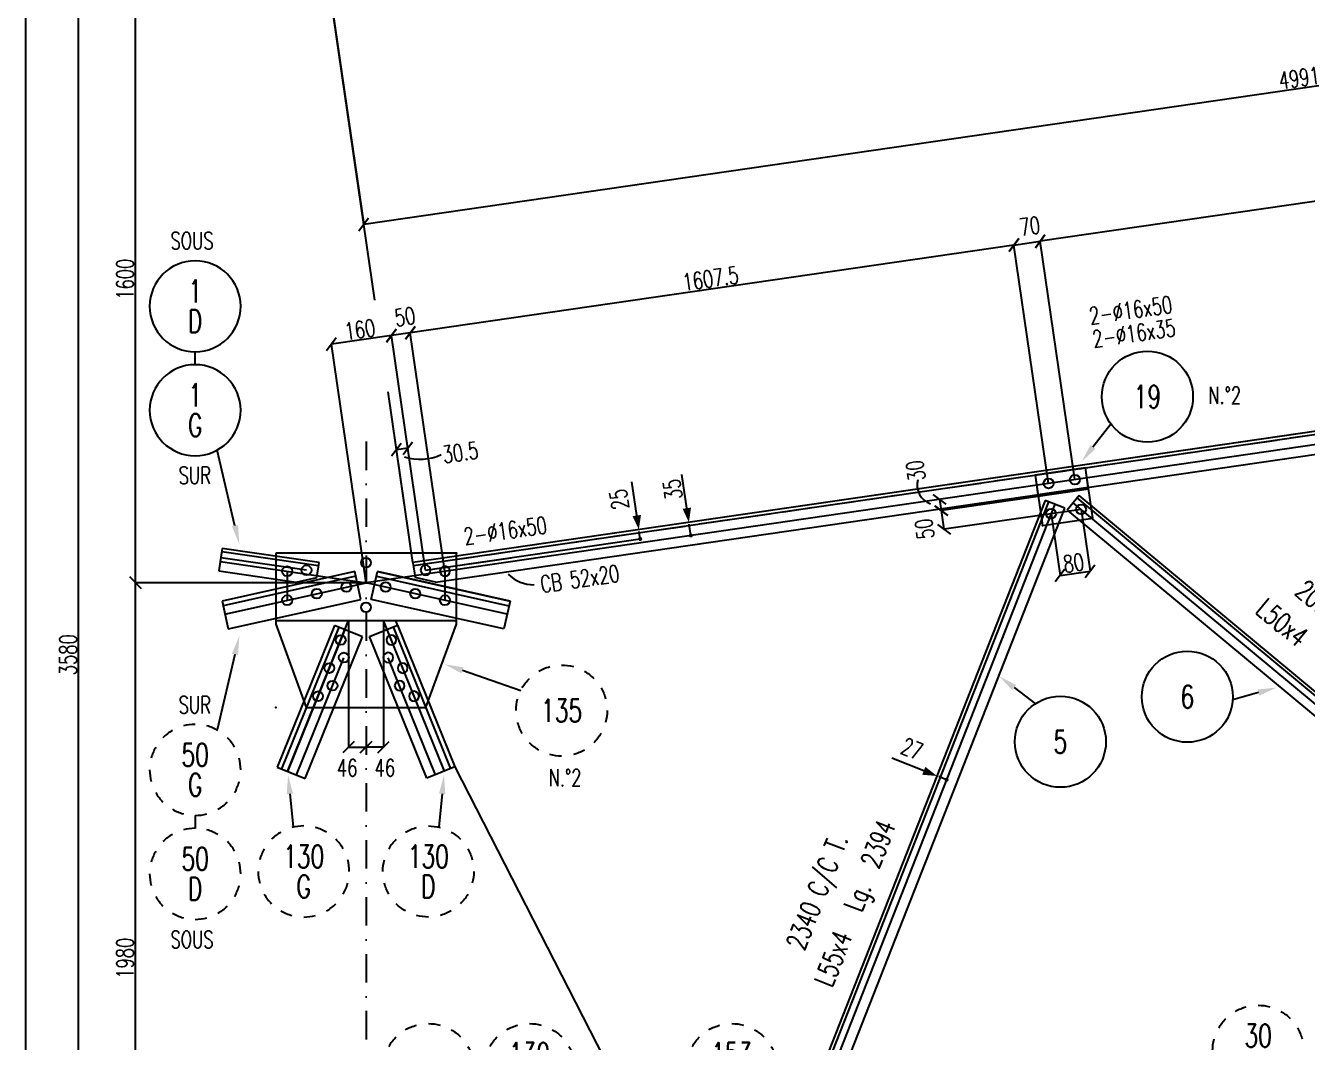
# Model space of a CAD drawing. Header units: feet. Extents: x 261 to 12426, y 75 to 8685.
# Drawn here: x 261 to 3639, y 3324 to 6005 of the extents above; entities that cross this region are included whole.
import ezdxf
from ezdxf.enums import TextEntityAlignment as Align

# ---------------------------------------------------------------- set-up
doc = ezdxf.new("R2010")
doc.units = ezdxf.units.FT
doc.header["$LTSCALE"] = 150
doc.header["$MEASUREMENT"] = 0
doc.linetypes.add('DASHDOT', pattern=[1, 0.5, -0.25, 0, -0.25])
doc.linetypes.add('DASHED', pattern=[0.75, 0.5, -0.25])
doc.layers.get('0').update_dxf_attribs({"linetype": 'CONTINUOUS'})
for name, color, linetype in [('ASSI', 6, 'CONTINUOUS'), ('BOLLINI_1', 7, 'CONTINUOUS'), ('BOLLINI_5', 7, 'CONTINUOUS'), ('FORI', 2, 'CONTINUOUS'), ('LINEA_ANG', 2, 'CONTINUOUS'), ('LINEE_PIASTRA', 2, 'CONTINUOUS'), ('LINEE_PIASTRE', 2, 'CONTINUOUS'), ('LS', 7, 'CONTINUOUS'), ('MZ', 6, 'DASHDOT'), ('PIASTRE', 5, 'CONTINUOUS'), ('QT_MAL', 7, 'CONTINUOUS'), ('QT_MPR', 7, 'CONTINUOUS'), ('TRAT-Y', 7, 'DASHED')]:
    doc.layers.add(name, color=color, linetype=linetype)
doc.styles.add('QUOTE', font='ROMANS8.SHX', dxfattribs={"width": 0.7})
doc.styles.add('RQL', font='ROMANS8.SHX', dxfattribs={"width": 0.7})
doc.styles.add('RS', font='ROMANS8.shx', dxfattribs={"width": 0.7})
doc.styles.get("Standard").update_dxf_attribs({"font": 'ROMANS8.SHX', "width": 0.7})
doc.dimstyles.new('FRECCE1', dxfattribs={"dimtxt": 45, "dimasz": 5, "dimexe": 0, "dimexo": 0, "dimgap": 1, "dimtad": 1, "dimzin": 0, "dimdsep": 46, "dimtxsty": 'RS', "dimblk1": 'QUOTP', "dimblk2": 'QUOTF', "dimsah": 1, "dimcen": 0, "dimclrd": 2, "dimclre": 2, "dimclrt": 7, "dimadec": 0, "dimazin": 0, "dimtfac": 1, "dimtix": 1, "dimtmove": 2, "dimatfit": 3, "dimldrblk": 'QUOTP', "dimfxl": 1, "dimtolj": 1, "dimtzin": 0, "dimarcsym": 0})
doc.dimstyles.new('TRATTO', dxfattribs={"dimscale": 0, "dimtxt": 45, "dimasz": 30, "dimexe": 0, "dimexo": 0.06, "dimgap": 5, "dimtad": 1, "dimzin": 0, "dimdsep": 46, "dimtxsty": 'RS', "dimblk1": 'OBLIQUE', "dimblk2": 'OBLIQUE', "dimsah": 1, "dimcen": 0.09, "dimclrd": 2, "dimclre": 2, "dimclrt": 7, "dimadec": 0, "dimazin": 0, "dimtfac": 1, "dimtix": 1, "dimtmove": 2, "dimatfit": 3, "dimfxl": 1, "dimtolj": 1, "dimtzin": 0, "dimarcsym": 0})

# ---------------------------------------------------------------- blocks, each defined once
blk = doc.blocks.new('MRKR_98')
blk.add_point((0, 0))
at = {"color": 7, "style": 'QUOTE', "width": 0.5, "flags": 1}
for tag, p in [('TI', (3.73, 6.83)), ('AUX2', (3.71, 4.93)), ('NFORI', (3.72, 5.3)), ('DI_S', (3.73, 6.42)), ('D_S', (3.73, 6.02)), ('E_S', (3.73, 5.68)), ('FAM', (3.73, 4.55)), ('AUX1', (3.73, 4.19)), ('COMMESSA', (3.73, 3.85)), ('MD', (3.73, 3.51)), ('MP', (3.73, 3.16)), ('LARGHEZZA', (3.73, 2.82)), ('SPESSORE', (3.73, 2.48)), ('NP', (3.73, 2.14)), ('SV', (3.73, 1.79)), ('PESO', (3.73, 1.45)), ('QUA', (3.73, 1.11)), ('LUN', (3.73, 0.76)), ('PROF', (3.73, 0.42)), ('POS', (3.73, 0.08))]:
    blk.add_attdef(tag, p, '', height=0.2, dxfattribs=at)
at = {"color": 7, "flags": 1}
for tag, p in [('LAV1', (5.26, 6.88)), ('LAV2', (5.26, 6.55)), ('LAV3', (5.26, 6.21)), ('LAV4', (5.26, 5.88)), ('LAV5', (5.26, 5.55)), ('LAV6', (5.26, 5.21)), ('LAV7', (5.26, 4.88)), ('LAV8', (5.26, 4.55)), ('LAV9', (5.26, 4.21)), ('LAV10', (5.26, 3.88))]:
    blk.add_attdef(tag, p, '', height=0.2, dxfattribs=at)
blk = doc.blocks.new('ASSE98')
blk.add_line((0, 0), (1, 0))
at = {"color": 7, "style": 'QUOTE', "width": 0.5, "flags": 1}
for tag, p in [('TI', (1.38308, 6.82731)), ('DI_S', (1.38308, 6.42178)), ('D_S', (1.38308, 6.02092)), ('E_S', (1.38308, 5.68065)), ('NFORI', (1.36454, 5.29792)), ('ALAR', (1.36349, 4.93246)), ('FAM', (1.3775, 4.54645)), ('ALA', (1.38308, 4.19257)), ('DISP2', (1.38308, 3.84971)), ('DISP1', (1.38308, 3.50686)), ('PINZAF', (1.38308, 3.164)), ('PINZAI', (1.38308, 2.82114)), ('TRP', (1.38308, 2.47829)), ('NP', (1.38308, 2.13543)), ('SV', (1.38308, 1.79257)), ('PESO', (1.38308, 1.44971)), ('QUA', (1.38308, 1.10686)), ('LUN', (1.38308, 0.764)), ('PROF', (1.38308, 0.42114)), ('POS', (1.38308, 0.07829))]:
    blk.add_attdef(tag, p, '', height=0.2, dxfattribs=at)
at = {"color": 7, "flags": 1}
for tag, p in [('LAV1', (3.07431, 6.82847)), ('LAV2', (3.07431, 6.49513)), ('LAV3', (3.07431, 6.1618)), ('LAV4', (3.07431, 5.82847)), ('LAV5', (3.07431, 5.49513)), ('LAV6', (3.07431, 5.1618)), ('LAV7', (3.07431, 4.82847)), ('LAV8', (3.07431, 4.49513)), ('LAV9', (3.07431, 4.1618)), ('LAV10', (3.07431, 3.82847))]:
    blk.add_attdef(tag, p, '', height=0.2, dxfattribs=at)
blk = doc.blocks.new('16')
blk.add_circle((0, 0), 1)
blk = doc.blocks.new('_OBLIQUE')
at = {"color": 0, "linetype": 'ByBlock'}
blk.add_line((-0.5, -0.5), (0.5, 0.5), dxfattribs=at)
blk = doc.blocks.new('*D20')
at = {"layer": 'LS', "color": 2, "lineweight": -2, "transparency": 16777216}
for p, q in [((882.8, 6136.1), (550.4, 6136.1)), ((550.4, 4536.1), (550.4, 6136.1)), ((1157.9, 4536.1), (550.4, 4536.1))]:
    blk.add_line(p, q, dxfattribs=at)
at = {"layer": 'LS', "color": 2, "lineweight": -2, "transparency": 16777216, "xscale": 30, "yscale": 30, "zscale": 30}
for p, rotation in [((550.4, 6136.1), 90), ((550.4, 4536.1), 270)]:
    blk.add_blockref('_OBLIQUE', p, dxfattribs=dict(at, rotation=rotation))
at = {"layer": 'LS', "color": 7, "transparency": 16777216, "insert": (522.9, 5336.1), "char_height": 45, "attachment_point": 5, "rotation": 90, "style": 'RS'}
blk.add_mtext('\\A1;1600', dxfattribs=at)
blk = doc.blocks.new('*D21')
at = {"layer": 'LS', "color": 2, "lineweight": -2, "transparency": 16777216}
for p, q in [((1157.9, 4536.1), (550.4, 4536.1)), ((550.4, 2556.1), (550.4, 4536.1)), ((2067.9, 2556.1), (550.4, 2556.1))]:
    blk.add_line(p, q, dxfattribs=at)
at = {"layer": 'LS', "color": 2, "lineweight": -2, "transparency": 16777216, "xscale": 30, "yscale": 30, "zscale": 30}
for p, rotation in [((550.4, 4536.1), 90), ((550.4, 2556.1), 270)]:
    blk.add_blockref('_OBLIQUE', p, dxfattribs=dict(at, rotation=rotation))
at = {"layer": 'LS', "color": 7, "transparency": 16777216, "insert": (522.9, 3546.1), "char_height": 45, "attachment_point": 5, "rotation": 90, "style": 'RS'}
blk.add_mtext('\\A1;1980', dxfattribs=at)
blk = doc.blocks.new('*D23')
at = {"layer": 'LS', "color": 2, "lineweight": -2, "transparency": 16777216}
for p, q in [((550.4, 6136.1), (400.4, 6136.1)), ((400.4, 2556.1), (400.4, 6136.1)), ((2067.9, 2556.1), (400.4, 2556.1))]:
    blk.add_line(p, q, dxfattribs=at)
at = {"layer": 'LS', "color": 2, "lineweight": -2, "transparency": 16777216, "xscale": 30, "yscale": 30, "zscale": 30}
for p, rotation in [((400.4, 6136.1), 90), ((400.4, 2556.1), 270)]:
    blk.add_blockref('_OBLIQUE', p, dxfattribs=dict(at, rotation=rotation))
at = {"layer": 'LS', "color": 7, "transparency": 16777216, "insert": (372.9, 4346.1), "char_height": 45, "attachment_point": 5, "rotation": 90, "style": 'RS'}
blk.add_mtext('\\A1;3580', dxfattribs=at)
blk = doc.blocks.new('QUOTP')
at = {"layer": 'ASSI', "color": 2, "const_width": 1.07}
blk.add_lwpolyline([(-0.53, 0, 1), (0.53, 0, 1)], format="xyb", close=True, dxfattribs=at)
blk = doc.blocks.new('QUOTF')
at = {"layer": 'LS', "color": 2}
blk.add_line((7.5, 0), (25.5, 0), dxfattribs=at)
blk.add_solid([(7.5, 2.25), (0, 0), (7.5, -2.25)], dxfattribs=at)
blk = doc.blocks.new('*D27')
at = {"layer": 'QT_MAL', "color": 2, "lineweight": -2, "transparency": 16777216}
for p, q in [((1876.8, 4676), (1876.8, 4676)), ((1879.7, 4656.2), (1877.5, 4671.1)), ((1880.4, 4651.3), (1880.4, 4651.3))]:
    blk.add_line(p, q, dxfattribs=at)
at = {"layer": 'QT_MAL', "color": 2, "lineweight": -2, "transparency": 16777216, "xscale": 5, "yscale": 5, "zscale": 5}
for name, p, rotation in [('QUOTF', (1876.8, 4676), 98.27589282707515), ('QUOTP', (1880.4, 4651.3), 278.2758928270751)]:
    blk.add_blockref(name, p, dxfattribs=dict(at, rotation=rotation))
at = {"layer": 'QT_MAL', "color": 7, "transparency": 16777216, "insert": (1825.1, 4755.5), "char_height": 45, "attachment_point": 5, "rotation": 98.2759, "style": 'RS'}
blk.add_mtext('\\A1;25', dxfattribs=at)
blk = doc.blocks.new('*D28')
at = {"layer": 'QT_MAL', "color": 2, "lineweight": -2, "transparency": 16777216}
blk.add_line((2013.1, 4665.5), (2009.5, 4690.3), dxfattribs=at)
at = {"layer": 'QT_MAL', "color": 2, "lineweight": -2, "transparency": 16777216, "xscale": 5, "yscale": 5, "zscale": 5}
for name, p, rotation in [('QUOTF', (2008.7, 4695.2), 98.27589282707515), ('QUOTP', (2013.8, 4660.6), 278.2758928270751)]:
    blk.add_blockref(name, p, dxfattribs=dict(at, rotation=rotation))
at = {"layer": 'QT_MAL', "color": 7, "transparency": 16777216, "insert": (1966, 4782), "char_height": 45, "attachment_point": 5, "rotation": 98.2759, "style": 'RS'}
blk.add_mtext('\\A1;35', dxfattribs=at)
blk = doc.blocks.new('www')
at = {"linetype": 'Continuous'}
for start, end in [(120, 135), (90, 105), (60, 75), (30, 45), (150, 165), (180, 195), (0, 15), (330, 345), (210, 225), (300, 315), (240, 255), (270, 285)]:
    blk.add_arc((0, 0), 8, start, end, dxfattribs=at)
at = {"color": 3, "style": 'RQL', "width": 0.7}
for tag, p in [('POS3', (0, 0.65)), ('POS2', (0, -4.63))]:
    blk.add_attdef(tag, text='', height=4, dxfattribs=at).set_placement(p, align=Align.CENTER)
at = {"style": 'RQL', "width": 0.7, "flags": 1}
blk.add_attdef('TIPO', text='', height=3, dxfattribs=at).set_placement((0, 0), align=Align.MIDDLE_CENTER)
blk = doc.blocks.new('zzz')
at = {"linetype": 'Continuous'}
for start, end in [(120, 135), (90, 105), (60, 75), (30, 45), (150, 165), (180, 195), (0, 15), (330, 345), (210, 225), (300, 315), (240, 255), (270, 285)]:
    blk.add_arc((0, 0), 8, start, end, dxfattribs=at)
at = {"color": 3, "style": 'RQL', "width": 0.7}
blk.add_attdef('POS1', text='', height=4, dxfattribs=at).set_placement((0, 0), align=Align.MIDDLE)
at = {"style": 'RQL', "width": 0.7, "flags": 1}
blk.add_attdef('TIPO', (0, -8), '', height=3, dxfattribs=at)
blk = doc.blocks.new('*D40')
at = {"layer": 'LS', "color": 2, "lineweight": -2, "transparency": 16777216}
for p, q in [((1111.9, 4436), (1111.9, 4102.4)), ((1111.9, 4102.4), (1157.9, 4102.4)), ((1157.9, 4102.4), (1157.9, 4102.4))]:
    blk.add_line(p, q, dxfattribs=at)
at = {"layer": 'LS', "color": 2, "lineweight": -2, "transparency": 16777216, "xscale": 30, "yscale": 30, "zscale": 30, "rotation": 180}
blk.add_blockref('_OBLIQUE', (1111.9, 4102.4), dxfattribs=at)
at = {"layer": 'LS', "color": 2, "lineweight": -2, "transparency": 16777216, "xscale": 30, "yscale": 30, "zscale": 30}
blk.add_blockref('_OBLIQUE', (1157.9, 4102.4), dxfattribs=at)
at = {"layer": 'LS', "color": 7, "transparency": 16777216, "insert": (1108.3, 4047.9), "char_height": 45, "attachment_point": 5, "style": 'RS'}
blk.add_mtext('\\A1;46', dxfattribs=at)
blk = doc.blocks.new('*D41')
at = {"layer": 'LS', "color": 2, "lineweight": -2, "transparency": 16777216}
for p, q in [((1203.9, 4436), (1203.9, 4102.4)), ((1157.9, 4102.4), (1157.9, 4102.4)), ((1203.9, 4102.4), (1157.9, 4102.4))]:
    blk.add_line(p, q, dxfattribs=at)
at = {"layer": 'LS', "color": 2, "lineweight": -2, "transparency": 16777216, "xscale": 30, "yscale": 30, "zscale": 30, "rotation": 180}
blk.add_blockref('_OBLIQUE', (1157.9, 4102.4), dxfattribs=at)
at = {"layer": 'LS', "color": 2, "lineweight": -2, "transparency": 16777216, "xscale": 30, "yscale": 30, "zscale": 30}
blk.add_blockref('_OBLIQUE', (1203.9, 4102.4), dxfattribs=at)
at = {"layer": 'LS', "color": 7, "transparency": 16777216, "insert": (1207.6, 4047.9), "char_height": 45, "attachment_point": 5, "style": 'RS'}
blk.add_mtext('\\A1;46', dxfattribs=at)
blk = doc.blocks.new('YYY')
blk.add_circle((0, 0), 8)
at = {"color": 3, "style": 'RQL', "width": 0.7}
for tag, p in [('POS3', (0, 0.65)), ('POS2', (0, -4.63))]:
    blk.add_attdef(tag, text='', height=4, dxfattribs=at).set_placement(p, align=Align.CENTER)
at = {"style": 'RQL', "width": 0.7, "flags": 1}
blk.add_attdef('TIPO', text='', height=3, dxfattribs=at).set_placement((0, 0), align=Align.MIDDLE_CENTER)
blk = doc.blocks.new('*D58')
at = {"layer": 'QT_MPR', "color": 2, "lineweight": -2, "transparency": 16777216}
for p, q in [((4698.6, 5692.8), (2934.5, 5436.2)), ((4790, 5064.4), (4698.6, 5692.8)), ((3025.9, 4807.8), (2934.5, 5436.2))]:
    blk.add_line(p, q, dxfattribs=at)
at = {"layer": 'QT_MPR', "color": 2, "lineweight": -2, "transparency": 16777216, "xscale": 30, "yscale": 30, "zscale": 30}
for p, rotation in [((4698.6, 5692.8), 8.275892827074935), ((2934.5, 5436.2), 188.2758928270749)]:
    blk.add_blockref('_OBLIQUE', p, dxfattribs=dict(at, rotation=rotation))
at = {"layer": 'QT_MPR', "color": 7, "transparency": 16777216, "insert": (3812.6, 5591.7), "char_height": 45, "attachment_point": 5, "rotation": 8.2759, "style": 'RS'}
blk.add_mtext('\\A1;1782.5', dxfattribs=at)
blk = doc.blocks.new('*D59')
at = {"layer": 'QT_MPR', "color": 2, "lineweight": -2, "transparency": 16777216}
for p, q in [((2865.2, 5426.1), (1274.3, 5194.7)), ((2956.6, 4797.8), (2865.2, 5426.1)), ((1365.7, 4566.4), (1274.3, 5194.7))]:
    blk.add_line(p, q, dxfattribs=at)
at = {"layer": 'QT_MPR', "color": 2, "lineweight": -2, "transparency": 16777216, "xscale": 30, "yscale": 30, "zscale": 30}
for p, rotation in [((2865.2, 5426.1), 8.275892827074935), ((1274.3, 5194.7), 188.2758928270749)]:
    blk.add_blockref('_OBLIQUE', p, dxfattribs=dict(at, rotation=rotation))
at = {"layer": 'QT_MPR', "color": 7, "transparency": 16777216, "insert": (2065.8, 5337.6), "char_height": 45, "attachment_point": 5, "rotation": 8.2759, "style": 'RS'}
blk.add_mtext('\\A1;1607.5', dxfattribs=at)
blk = doc.blocks.new('*D60')
at = {"layer": 'QT_MPR', "color": 2, "lineweight": -2, "transparency": 16777216}
for p, q in [((1274.3, 5194.7), (1224.9, 5187.5)), ((1314.8, 4569.1), (1224.9, 5187.5)), ((1365.7, 4566.4), (1274.3, 5194.7))]:
    blk.add_line(p, q, dxfattribs=at)
at = {"layer": 'QT_MPR', "color": 2, "lineweight": -2, "transparency": 16777216, "xscale": 30, "yscale": 30, "zscale": 30}
for p, rotation in [((1224.9, 5187.5), 188.2758928270749), ((1274.3, 5194.7), 8.275892827074935)]:
    blk.add_blockref('_OBLIQUE', p, dxfattribs=dict(at, rotation=rotation))
at = {"layer": 'QT_MPR', "color": 7, "transparency": 16777216, "insert": (1260.4, 5237.3), "char_height": 45, "attachment_point": 5, "rotation": 8.2759, "style": 'RS'}
blk.add_mtext('\\A1;50', dxfattribs=at)
blk = doc.blocks.new('*D61')
at = {"layer": 'QT_MPR', "color": 2, "lineweight": -2, "transparency": 16777216}
for p, q in [((1224.9, 5187.5), (1066.5, 5164.5)), ((1314.8, 4569.1), (1224.9, 5187.5)), ((1157.9, 4536.1), (1066.5, 5164.5))]:
    blk.add_line(p, q, dxfattribs=at)
at = {"layer": 'QT_MPR', "color": 2, "lineweight": -2, "transparency": 16777216, "xscale": 30, "yscale": 30, "zscale": 30}
for p, rotation in [((1224.9, 5187.5), 8.275892827074935), ((1066.5, 5164.5), 188.2758928270749)]:
    blk.add_blockref('_OBLIQUE', p, dxfattribs=dict(at, rotation=rotation))
at = {"layer": 'QT_MPR', "color": 7, "transparency": 16777216, "insert": (1141.7, 5203.2), "char_height": 45, "attachment_point": 5, "rotation": 8.2759, "style": 'RS'}
blk.add_mtext('\\A1;160', dxfattribs=at)
blk = doc.blocks.new('*D63')
at = {"layer": 'QT_MPR', "color": 2, "lineweight": -2, "transparency": 16777216}
for p, q in [((1268.1, 4890.6), (1238.1, 4886.3)), ((1281.3, 4589.5), (1238.1, 4886.3)), ((1314.8, 4569.1), (1268.1, 4890.6))]:
    blk.add_line(p, q, dxfattribs=at)
at = {"layer": 'QT_MPR', "color": 2, "lineweight": -2, "transparency": 16777216, "xscale": 30, "yscale": 30, "zscale": 30}
for p, rotation in [((1238.1, 4886.3), 188.2758928270749), ((1268.1, 4890.6), 8.275892827074935)]:
    blk.add_blockref('_OBLIQUE', p, dxfattribs=dict(at, rotation=rotation))
at = {"layer": 'QT_MPR', "color": 7, "transparency": 16777216, "insert": (1406.7, 4879.6), "char_height": 45, "attachment_point": 5, "rotation": 8.2759, "style": 'RS'}
blk.add_mtext('\\A1;30.5', dxfattribs=at)
blk = doc.blocks.new('*D78')
at = {"layer": 'QT_MPR', "color": 2, "lineweight": -2, "transparency": 16777216}
for p, q in [((5988.9, 6899), (6090.8, 6198.4)), ((6090.8, 6198.4), (1151.8, 5480)), ((1054.2, 6150.9), (1151.8, 5480))]:
    blk.add_line(p, q, dxfattribs=at)
at = {"layer": 'QT_MPR', "color": 2, "lineweight": -2, "transparency": 16777216, "xscale": 30, "yscale": 30, "zscale": 30}
for p, rotation in [((6090.8, 6198.4), 8.275892827075037), ((1151.8, 5480), 188.275892827075)]:
    blk.add_blockref('_OBLIQUE', p, dxfattribs=dict(at, rotation=rotation))
at = {"layer": 'QT_MPR', "color": 7, "transparency": 16777216, "insert": (3617.3, 5866.4), "char_height": 45, "attachment_point": 5, "rotation": 8.2759, "style": 'RS'}
blk.add_mtext('\\A1;4991', dxfattribs=at)
blk = doc.blocks.new('*D79')
at = {"layer": 'LS', "color": 2, "lineweight": -2, "transparency": 16777216}
for p, q in [((2865.2, 5426.1), (2934.5, 5436.2)), ((2865.2, 5426.2), (2865.2, 5426.1)), ((2934.5, 5436.2), (2934.5, 5436.2))]:
    blk.add_line(p, q, dxfattribs=at)
at = {"layer": 'LS', "color": 2, "lineweight": -2, "transparency": 16777216, "xscale": 30, "yscale": 30, "zscale": 30}
for p, rotation in [((2865.2, 5426.1), 188.2758928270752), ((2934.5, 5436.2), 8.27589282707519)]:
    blk.add_blockref('_OBLIQUE', p, dxfattribs=dict(at, rotation=rotation))
at = {"layer": 'LS', "color": 7, "transparency": 16777216, "insert": (2907.1, 5476.1), "char_height": 45, "attachment_point": 5, "rotation": 8.2759, "style": 'RS'}
blk.add_mtext('\\A1;70', dxfattribs=at)
blk = doc.blocks.new('xxx')
blk.add_circle((0, 0), 8)
at = {"color": 3, "style": 'RQL', "width": 0.7}
blk.add_attdef('POS', text='', height=4, dxfattribs=at).set_placement((0, 0), align=Align.MIDDLE)
at = {"style": 'RQL', "width": 0.7, "flags": 1}
for tag, p in [('POS1', (-0.39, -5.42)), ('TIPO', (-0.39, -8.66))]:
    blk.add_attdef(tag, p, '', height=2, dxfattribs=at)
blk = doc.blocks.new('*D100')
at = {"layer": 'QT_MPR', "color": 2, "lineweight": -2, "transparency": 16777216}
for p, q in [((4513.6, 3452.4), (4734.3, 2830.5)), ((2547.9, 2054.7), (4734.3, 2830.5)), ((2336.2, 2651.2), (2547.9, 2054.7))]:
    blk.add_line(p, q, dxfattribs=at)
at = {"layer": 'QT_MPR', "color": 2, "lineweight": -2, "transparency": 16777216, "xscale": 30, "yscale": 30, "zscale": 30}
for p, rotation in [((4734.3, 2830.5), 19.53510087923261), ((2547.9, 2054.7), 199.5351008792326)]:
    blk.add_blockref('_OBLIQUE', p, dxfattribs=dict(at, rotation=rotation))
at = {"layer": 'QT_MPR', "color": 7, "transparency": 16777216, "insert": (3631.9, 2468.5), "char_height": 45, "attachment_point": 5, "rotation": 19.5351, "style": 'RS'}
blk.add_mtext('\\A1;2332.5', dxfattribs=at)
blk = doc.blocks.new('*D201')
at = {"layer": 'QT_MAL', "color": 2, "lineweight": -2, "transparency": 16777216}
blk.add_line((2683, 4018.5), (2667.2, 4024.7), dxfattribs=at)
at = {"layer": 'QT_MAL', "color": 2, "lineweight": -2, "transparency": 16777216, "xscale": 5, "yscale": 5, "zscale": 5}
for name, p, rotation in [('QUOTF', (2662.6, 4026.5), 158.5485314280787), ('QUOTP', (2687.7, 4016.6), 338.5485314280787)]:
    blk.add_blockref(name, p, dxfattribs=dict(at, rotation=rotation))
at = {"layer": 'QT_MAL', "color": 7, "transparency": 16777216, "insert": (2596.8, 4098.1), "char_height": 45, "attachment_point": 5, "rotation": 338.5485, "style": 'RS'}
blk.add_mtext('\\A1;27', dxfattribs=at)
blk = doc.blocks.new('*D202')
at = {"layer": 'QT_MPR', "color": 2, "lineweight": -2, "transparency": 16777216}
for p, q in [((2929.2, 4763.4), (2674.1, 4726.3)), ((2681.3, 4676.8), (2674.1, 4726.3)), ((2963.1, 4717.8), (2681.3, 4676.8))]:
    blk.add_line(p, q, dxfattribs=at)
at = {"layer": 'QT_MPR', "color": 2, "lineweight": -2, "transparency": 16777216, "xscale": 30, "yscale": 30, "zscale": 30}
for p, rotation in [((2674.1, 4726.3), 98.27589282708031), ((2681.3, 4676.8), 278.2758928270803)]:
    blk.add_blockref('_OBLIQUE', p, dxfattribs=dict(at, rotation=rotation))
at = {"layer": 'QT_MPR', "color": 7, "transparency": 16777216, "insert": (2630, 4677.9), "char_height": 45, "attachment_point": 5, "rotation": 98.2759, "style": 'RS'}
blk.add_mtext('\\A1;50', dxfattribs=at)
blk = doc.blocks.new('*D203')
at = {"layer": 'QT_MPR', "color": 2, "lineweight": -2, "transparency": 16777216}
for p, q in [((2929.2, 4763.4), (2674.1, 4726.3)), ((2669.8, 4756), (2669.8, 4756)), ((2674.1, 4726.3), (2669.8, 4756))]:
    blk.add_line(p, q, dxfattribs=at)
at = {"layer": 'QT_MPR', "color": 2, "lineweight": -2, "transparency": 16777216, "xscale": 30, "yscale": 30, "zscale": 30}
for p, rotation in [((2669.8, 4756), 98.27589282708031), ((2674.1, 4726.3), 278.2758928270803)]:
    blk.add_blockref('_OBLIQUE', p, dxfattribs=dict(at, rotation=rotation))
at = {"layer": 'QT_MPR', "color": 7, "transparency": 16777216, "insert": (2606.5, 4831.6), "char_height": 45, "attachment_point": 5, "rotation": 98.2759, "style": 'RS'}
blk.add_mtext('\\A1;30', dxfattribs=at)
blk = doc.blocks.new('*D206')
at = {"layer": 'QT_MPR', "color": 2, "lineweight": -2, "transparency": 16777216}
for p, q in [((3042.4, 4729.3), (3066.1, 4566.5)), ((2963.2, 4717.8), (2986.9, 4555)), ((2986.9, 4555), (3066.1, 4566.5))]:
    blk.add_line(p, q, dxfattribs=at)
at = {"layer": 'QT_MPR', "color": 2, "lineweight": -2, "transparency": 16777216, "xscale": 30, "yscale": 30, "zscale": 30}
for p, rotation in [((2986.9, 4555), 188.2758928270673), ((3066.1, 4566.5), 8.275892827067327)]:
    blk.add_blockref('_OBLIQUE', p, dxfattribs=dict(at, rotation=rotation))
at = {"layer": 'QT_MPR', "color": 7, "transparency": 16777216, "insert": (3022.5, 4588), "char_height": 45, "attachment_point": 5, "rotation": 8.2759, "style": 'RS'}
blk.add_mtext('\\A1;80', dxfattribs=at)
blk = doc.blocks.new('bull')
at = {"style": 'RS', "width": 0.7, "flags": 1}
for tag, p in [('NN', (-12.25, 0)), ('DIAMETRO', (0, -4.86)), ('SERRAGGIO', (0, -9.71)), ('LUNGHEZZA', (0, -14.57)), ('NB', (0, -19.43)), ('TIPO', (0, -24.12)), ('EL', (-0.14, -29))]:
    blk.add_attdef(tag, p, '', height=3, dxfattribs=at)
at = {"style": 'RS', "width": 0.7}
blk.add_attdef('BULLONE', (0, 0), '', height=3, dxfattribs=at)

msp = doc.modelspace()

# ---------------------------------------------------------------- linework, layer by layer
at = {"layer": 'LINEA_ANG'}
for p, q in [((6339.079, 5325.069), (1281.303, 4589.393)), ((6339.079, 5325.069), (1281.303, 4589.393)), ((6340.375, 5316.163), (1282.598, 4580.486)), ((1341.398, 4537.502), (6347.715, 5265.694)), ((1341.398, 4537.502), (6347.715, 5265.694)), ((3037.493, 4765.911), (3005.519, 4727.47)), ((4523.611, 3529.812), (3037.493, 4765.911)), ((2947.947, 4752.826), (2142.281, 2702.433)), ((2956.324, 4749.535), (2150.658, 2699.142)), ((2193.471, 2682.319), (2999.137, 4732.712)), ((2999.137, 4732.712), (2947.947, 4752.826)), ((4518.176, 3523.277), (3032.057, 4759.376)), ((3005.519, 4727.47), (4491.637, 3491.371)), ((779.016, 4626.564), (770.379, 4567.189)), ((1033.034, 4580.522), (777.72, 4617.658)), ((1034.329, 4589.428), (779.016, 4626.564)), ((770.379, 4567.189), (974.234, 4537.538)), ((1128.012, 4565.285), (778.532, 4487.645)), ((1028.571, 4549.845), (1034.329, 4589.428)), ((1144.277, 4492.07), (1128.012, 4565.285)), ((1171.598, 4492.07), (1187.863, 4565.285)), ((1187.863, 4565.285), (1537.343, 4487.645)), ((1281.303, 4589.393), (1287.06, 4549.809)), ((1281.303, 4589.393), (1287.06, 4549.809)), ((1130.723, 4553.083), (781.243, 4475.442)), ((974.234, 4537.538), (1028.571, 4549.845)), ((1185.152, 4553.083), (1534.632, 4475.442)), ((1341.398, 4537.502), (1287.06, 4549.809)), ((1341.398, 4537.502), (1287.06, 4549.809)), ((778.532, 4487.645), (794.797, 4414.43)), ((794.797, 4414.43), (1144.277, 4492.07)), ((1521.077, 4414.43), (1171.598, 4492.07)), ((1537.343, 4487.645), (1521.077, 4414.43)), ((1074.529, 4423.59), (923.478, 4049.97)), ((1086.118, 4418.905), (935.066, 4045.284)), ((997.646, 4019.984), (1148.697, 4393.605)), ((1148.697, 4393.605), (1074.529, 4423.59)), ((1166.982, 4394.089), (1241.15, 4424.074)), ((1318.034, 4020.468), (1166.982, 4394.089)), ((1229.562, 4419.389), (1380.613, 4045.768)), ((1241.15, 4424.074), (1392.201, 4050.453)), ((923.478, 4049.97), (997.646, 4019.984)), ((1392.201, 4050.453), (1318.034, 4020.468))]:
    msp.add_line(p, q, dxfattribs=at)
at = {"layer": 'LINEE_PIASTRA'}
for p, q in [((919.937, 4426.88), (999.937, 4206.88)), ((919.937, 4426.88), (999.937, 4206.88)), ((1315.937, 4206.88), (1395.937, 4426.88)), ((1315.937, 4206.88), (1395.937, 4426.88))]:
    msp.add_line(p, q, dxfattribs=at)
at = {"layer": 'LINEE_PIASTRE'}
for p, q in [((3053.687, 4839.11), (2921.082, 4819.822)), ((3053.687, 4839.11), (2921.082, 4819.822)), ((3061.171, 4787.651), (3053.687, 4839.11)), ((3072.975, 4706.505), (3053.687, 4839.11)), ((2921.082, 4819.822), (2928.567, 4768.363)), ((2921.082, 4819.822), (2940.37, 4687.217)), ((2928.567, 4768.363), (3061.171, 4787.651)), ((2940.37, 4687.217), (3072.975, 4706.505)), ((1395.937, 4613.88), (919.937, 4613.88)), ((919.937, 4613.88), (919.937, 4426.88)), ((1395.937, 4613.88), (919.937, 4613.88)), ((919.937, 4613.88), (919.937, 4426.88)), ((1395.937, 4426.88), (1395.937, 4613.88)), ((1395.937, 4426.88), (1395.937, 4613.88)), ((999.937, 4206.88), (1315.937, 4206.88)), ((999.937, 4206.88), (1315.937, 4206.88))]:
    msp.add_line(p, q, dxfattribs=at)
at = {"layer": 'LS', "color": 2}
for p, q in [((1181.026, 5280.499), (1065.636, 6073.808)), ((1281.546, 4589.428), (1216.127, 5039.182))]:
    msp.add_line(p, q, dxfattribs=at)
at = {"layer": 'LS', "color": 6}
for p, q in [((707.663, 5110.663), (707.663, 5144.789)), ((4859.24, 5074.451), (1157.937, 4536.08)), ((3061.891, 4782.703), (2929.287, 4763.415)), ((3042.369, 4729.338), (2963.202, 4717.822)), ((1314.832, 4569.006), (1880.413, 4651.273)), ((1001.043, 4569.006), (775.417, 4601.825)), ((1314.832, 4569.006), (1540.457, 4601.825)), ((773.978, 4591.929), (1157.937, 4536.08)), ((950.124, 4566.308), (950.124, 4489.912)), ((1365.75, 4566.308), (1365.75, 4489.912)), ((786.123, 4453.478), (1157.937, 4536.08)), ((1529.752, 4453.478), (1157.937, 4536.08)), ((919.937, 4436.08), (1395.937, 4436.08)), ((951.291, 4038.725), (1111.937, 4436.08)), ((1364.389, 4039.209), (1203.937, 4436.08)), ((1241.121, 4424.147), (1236.296, 4436.08)), ((974.468, 4029.355), (1099.391, 4338.349)), ((1341.211, 4029.838), (1216.483, 4338.349)), ((1392.201, 4050.453), (1859.568, 3137.734)), ((707.663, 3922.61), (707.663, 3888.484))]:
    msp.add_line(p, q, dxfattribs=at)
at = {"layer": 'LS', "color": 8}
msp.add_lwpolyline([(260.882, 8685), (260.882, 75), (9800.882, 75), (9800.882, 1275), (12425.882, 1275), (12425.882, 8685), (260.882, 8685)], close=True, dxfattribs=at)
at = {"layer": 'LS', "color": 6}
for points in [[(3073.574, 4893.881), (3120.651, 4955.024)], [(812.488, 4686.291), (765.379, 4885.458)], [(812.488, 4346.982), (765.379, 4147.815)], [(1411.798, 4305.049), (1565.818, 4252.115)], [(2865.714, 4259.657), (2921.859, 4217.03)], [(3509.813, 4246.336), (3441.93, 4227.331)], [(957.344, 3979.104), (965.842, 3892.504)], [(1358.53, 3979.104), (1350.033, 3892.504)]]:
    msp.add_lwpolyline(points, dxfattribs=at)
at = {"layer": 'LS', "color": 6, "const_width": 2.25}
for points in [[(1156.562, 4536.08, 1), (1159.312, 4536.08, 1)], [(1156.562, 4536.08, 1), (1159.312, 4536.08, 1)], [(1159.312, 4536.08, -1), (1156.562, 4536.08, -1)], [(1113.312, 4436.08, -1), (1110.562, 4436.08, -1)], [(1202.562, 4436.08, 1), (1205.312, 4436.08, 1)], [(1234.921, 4436.08, 1), (1237.671, 4436.08, 1)]]:
    msp.add_lwpolyline(points, format="xyb", close=True, dxfattribs=at)
at = {"layer": 'LS', "color": 6}
for centre, radius, start, end in [((1300.577, 4992.291), 130.774, 251.792782, 294.885154), ((2662.688, 4793.218), 52.341, 164.146223, 251.130335), ((1599.67, 4624.822), 94.172, 224.792563, 270.744384)]:
    msp.add_arc(centre, radius, start, end, dxfattribs=at)
for points in [[(3080.176, 4888.797), (3043.07, 4854.263), (3066.971, 4898.965)], [(820.598, 4688.21), (823.997, 4637.634), (804.379, 4684.373)], [(804.379, 4348.9), (823.997, 4395.639), (820.598, 4345.064)], [(1409.09, 4297.168), (1364.513, 4321.3), (1414.507, 4312.93)], [(2860.675, 4253.019), (2825.891, 4289.891), (2870.753, 4266.294)], [(3507.567, 4254.361), (3557.962, 4259.816), (3512.06, 4238.311)], [(949.051, 3978.29), (952.462, 4028.865), (965.638, 3979.918)], [(1350.237, 3979.918), (1363.413, 4028.865), (1366.824, 3978.29)]]:
    msp.add_solid(points, dxfattribs=at)
at = {"layer": 'MZ'}
msp.add_line((1157.937, 4908.09), (1157.937, 1716.441), dxfattribs=at)
at = {"layer": 'TRAT-Y'}
msp.add_line((6340.375, 5316.163), (1282.598, 4580.486), dxfattribs=at)

# ---------------------------------------------------------------- block references
at = {"layer": 'ASSI'}
ref = msp.add_blockref('ASSE98', (6339.079, 5325.069), dxfattribs=dict(at, xscale=5111.000000000004, rotation=188.275892827075))
ref.add_attrib('LAV1', 'CB 52x20', (1621.001, 4509.023), dxfattribs={"layer": '0', "color": 7, "height": 45, "rotation": 8.275893, "width": 0.7})
ref = msp.add_blockref('ASSE98', (6339.079, 5325.069), dxfattribs=dict(at, xscale=5111.000000000004, rotation=188.275892827075))
ref.add_attrib('LAV1', 'CB 52x20', (1621.001, 4509.023), dxfattribs={"layer": '0', "color": 7, "height": 45, "rotation": 8.275893, "width": 0.7})
ref = msp.add_blockref('ASSE98', (2973.077, 4742.952), dxfattribs=dict(at, xscale=2203, rotation=248.5485314280786))
ref.add_attrib('PROF', 'L55x4', (2386.037, 3466.899), dxfattribs={"layer": '0', "color": 2, "height": 52.5, "rotation": 68.548531, "style": 'QUOTE', "width": 0.7})
ref.add_attrib('LUN', '2394', (2508.824, 3779.389), dxfattribs={"layer": '0', "color": 2, "height": 52.5, "rotation": 68.548531, "style": 'QUOTE', "width": 0.7})
ref.add_attrib('PESO', '2340 C/C T.', (2312.552, 3563.429), dxfattribs={"layer": '0', "color": 2, "height": 52.5, "rotation": 68.548531, "style": 'QUOTE', "width": 0.7})
ref.add_attrib('SV', 'Lg.', (2463.805, 3664.816), dxfattribs={"layer": '0', "color": 2, "height": 52.5, "rotation": 68.548531, "style": 'QUOTE', "width": 0.7})
ref = msp.add_blockref('ASSE98', (4507.624, 3510.591), dxfattribs=dict(at, xscale=1933, zscale=1933, rotation=140.2475341376773))
ref.add_attrib('PROF', 'L50x4', (3498.524, 4457.883), dxfattribs={"layer": '0', "color": 2, "height": 52.5, "rotation": -39.752466, "style": 'QUOTE', "width": 0.7})
ref.add_attrib('LUN', '2063', (3739.222, 4257.679), dxfattribs={"layer": '0', "color": 2, "height": 52.5, "rotation": -39.752466, "style": 'QUOTE', "width": 0.7})
ref.add_attrib('PESO', '2009 C/C T.', (3602.766, 4506.643), dxfattribs={"layer": '0', "color": 2, "height": 52.5, "rotation": -39.752466, "style": 'QUOTE', "width": 0.7})
ref.add_attrib('SV', 'Lg.', (3659.881, 4323.672), dxfattribs={"layer": '0', "color": 2, "height": 52.5, "rotation": -39.752466, "style": 'QUOTE', "width": 0.7})
for p, xscale, rotation in [((1034.329, 4589.428), 258, 171.7241071729251), ((1128.012, 4565.285), 358, 192.5254103616996), ((1537.343, 4487.645), 358, 167.4745896383004), ((1102.342, 4412.346), 403, 247.98700782678), ((1364.389, 4039.209), 403, 112.0129921732276)]:
    msp.add_blockref('ASSE98', p, dxfattribs=dict(at, xscale=xscale, rotation=rotation))
at = {"layer": 'BOLLINI_1', "xscale": 14.99850000000172, "yscale": 14.99850000000172, "zscale": 14.99850000000172}
for p, values in [((3217.074, 5026.437), {'POS': '19'}), ((3322.215, 4235.413), {'POS': '6'}), ((2987.718, 4116.731), {'POS': '5'})]:
    msp.add_blockref('xxx', p, dxfattribs=at).add_auto_attribs(values)
at = {"layer": 'BOLLINI_5'}
ref = msp.add_blockref('YYY', (707.663, 5264.685), dxfattribs=dict(at, xscale=-14.99978124361964, yscale=14.99978124357598, zscale=14.99978124359379))
ref.add_attrib('POS3', '1', dxfattribs={"layer": '0', "color": 3, "height": 59.999, "style": 'RQL', "width": 0.7}).set_placement((707.663, 5274.389), align=Align.CENTER)
ref.add_attrib('POS2', 'D', dxfattribs={"layer": '0', "color": 3, "height": 59.999, "style": 'RQL', "width": 0.7}).set_placement((707.663, 5195.23), align=Align.CENTER)
ref = msp.add_blockref('YYY', (707.663, 4990.665), dxfattribs=dict(at, xscale=-14.99978124361964, yscale=14.99978124357598, zscale=14.99978124359379))
ref.add_attrib('POS3', '1', dxfattribs={"layer": '0', "color": 3, "height": 59.999, "style": 'RQL', "width": 0.7}).set_placement((707.663, 5000.369), align=Align.CENTER)
ref.add_attrib('POS2', 'G', dxfattribs={"layer": '0', "color": 3, "height": 59.999, "style": 'RQL', "width": 0.7}).set_placement((707.663, 4921.209), align=Align.CENTER)
at = {"layer": 'FORI', "xscale": 13, "yscale": 13, "zscale": 13}
for p, rotation in [((2956.635, 4797.709), 288.7789095575184), ((3025.906, 4807.785), 249.548860206946), ((2963.202, 4717.822), 288.7789095575184), ((3042.369, 4729.338), 249.548860206946), ((1157.937, 4589.006), 270), ((1157.937, 4471.08), 270)]:
    msp.add_blockref('16', p, dxfattribs=dict(at, rotation=rotation))
at = {"layer": 'FORI', "yscale": 13, "zscale": 13}
for p, xscale in [((950.124, 4566.308), 13), ((1001.043, 4569.006), 13), ((1314.832, 4569.006), -13), ((1365.75, 4566.308), -13), ((1106.316, 4524.612), 13), ((1209.559, 4524.612), 13), ((950.124, 4489.912), 13), ((1028.22, 4507.262), 13), ((1287.655, 4507.262), 13), ((1365.751, 4489.911), 13), ((1091.322, 4385.09), 13), ((1224.552, 4385.09), -13), ((1061.337, 4310.922), 13), ((1099.507, 4338.635), 13), ((1216.367, 4338.635), -13), ((1254.538, 4310.922), -13), ((1069.522, 4264.468), 13), ((1246.353, 4264.468), -13), ((1031.352, 4236.754), 13), ((1284.523, 4236.754), -13)]:
    msp.add_blockref('16', p, dxfattribs=dict(at, xscale=xscale))
at = {"layer": 'LS', "color": 7}
for p, xscale, yscale, zscale, rotation, values in [((3067.359, 5216.436), 15, 15, 15, 8.275892827076751, {'BULLONE': '2-%%c16x50                '}), ((3076.057, 5155.28), 14.99999999999999, 14.99999999999999, 14.99999999999999, 8.275892827076568, {'BULLONE': '2-%%c16x35                '}), ((1419.305, 4634.989), 15, 15, 15, 8.275892827076751, {'BULLONE': '2-%%c16x50                '})]:
    msp.add_blockref('bull', p, dxfattribs=dict(at, xscale=xscale, yscale=yscale, zscale=zscale, rotation=rotation)).add_auto_attribs(values)
at = {"layer": 'LS', "color": 6}
ref = msp.add_blockref('zzz', (1673.364, 4198.881), dxfattribs=dict(at, xscale=-14.99999996245604, yscale=14.99999996245604, zscale=14.99999996245604))
ref.add_attrib('POS1', '135', dxfattribs={"layer": '0', "color": 3, "height": 60, "style": 'RQL', "width": 0.7}).set_placement((1673.364, 4198.881), align=Align.MIDDLE)
at = {"layer": 'LS', "color": 6, "xscale": 14.99999999999998, "yscale": 14.99999999999998, "zscale": 14.99999999999998}
for p, values in [((707.663, 4042.608), {'POS3': '50', 'POS2': 'G'}), ((707.663, 3768.588), {'POS3': '50', 'POS2': 'D'}), ((993.76, 3774.699), {'POS3': '130', 'POS2': 'G'})]:
    msp.add_blockref('www', p, dxfattribs=at).add_auto_attribs(values)
at = {"layer": 'LS', "color": 6}
ref = msp.add_blockref('www', (1322.114, 3774.699), dxfattribs=dict(at, xscale=-14.99999999999998, yscale=14.99999999999998, zscale=14.99999999999998))
ref.add_attrib('POS3', '130', dxfattribs={"layer": '0', "color": 3, "height": 60, "style": 'RQL', "width": 0.7}).set_placement((1322.114, 3784.404), align=Align.CENTER)
ref.add_attrib('POS2', 'D', dxfattribs={"layer": '0', "color": 3, "height": 60, "style": 'RQL', "width": 0.7}).set_placement((1322.114, 3705.243), align=Align.CENTER)
ref = msp.add_blockref('www', (3508.807, 3302.131), dxfattribs=dict(at, xscale=-14.99999999999998, yscale=14.99999999999998, zscale=14.99999999999998))
ref.add_attrib('POS3', '30', dxfattribs={"layer": '0', "color": 3, "height": 60, "style": 'RQL', "width": 0.7}).set_placement((3508.807, 3311.836), align=Align.CENTER)
ref.add_attrib('POS2', 'D', dxfattribs={"layer": '0', "color": 3, "height": 60, "style": 'RQL', "width": 0.7}).set_placement((3508.807, 3232.675), align=Align.CENTER)
ref = msp.add_blockref('zzz', (1322.114, 3253.763), dxfattribs=dict(at, xscale=-14.99999996245604, yscale=14.99999996245604, zscale=14.99999996245604))
ref.add_attrib('POS1', '132', dxfattribs={"layer": '0', "color": 3, "height": 60, "style": 'RQL', "width": 0.7}).set_placement((1322.114, 3253.763), align=Align.MIDDLE)
ref = msp.add_blockref('www', (1588.721, 3253.763), dxfattribs=dict(at, xscale=-14.99999999999998, yscale=14.99999999999998, zscale=14.99999999999998))
ref.add_attrib('POS3', '130', dxfattribs={"layer": '0', "color": 3, "height": 60, "style": 'RQL', "width": 0.7}).set_placement((1588.721, 3263.468), align=Align.CENTER)
ref.add_attrib('POS2', 'D', dxfattribs={"layer": '0', "color": 3, "height": 60, "style": 'RQL', "width": 0.7}).set_placement((1588.721, 3184.307), align=Align.CENTER)
ref = msp.add_blockref('www', (2121.648, 3253.763), dxfattribs=dict(at, xscale=-14.99999999999998, yscale=14.99999999999998, zscale=14.99999999999998))
ref.add_attrib('POS3', '153', dxfattribs={"layer": '0', "color": 3, "height": 60, "style": 'RQL', "width": 0.7}).set_placement((2121.648, 3263.468), align=Align.CENTER)
ref.add_attrib('POS2', 'D', dxfattribs={"layer": '0', "color": 3, "height": 60, "style": 'RQL', "width": 0.7}).set_placement((2121.648, 3184.307), align=Align.CENTER)
at = {"layer": 'PIASTRE', "xscale": 15, "yscale": 15, "zscale": 15, "rotation": 8.275892823000001}
for p in [(2921.082, 4819.822), (2940.37, 4687.217)]:
    msp.add_blockref('MRKR_98', p, dxfattribs=at)
at = {"layer": 'PIASTRE', "xscale": 15, "yscale": 15, "zscale": 15}
for p in [(1395.937, 4613.88), (919.937, 4206.88)]:
    msp.add_blockref('MRKR_98', p, dxfattribs=at)

# ---------------------------------------------------------------- texts
at = {"layer": 'LS', "color": 7, "style": 'RS', "width": 0.7}
for p in [(3377.559, 5007.502), (1639.253, 3999.259)]:
    msp.add_text('N.°2', height=45, dxfattribs=at).set_placement(p)
at = {"layer": 'QT_MPR', "color": 7, "style": 'RS', "width": 0.7}
for s, p in [('SOUS', (642.716, 5415.35)), ('SUR', (664.201, 4796.704)), ('SUR', (664.201, 4191.569)), ('SOUS', (642.716, 3572.923))]:
    msp.add_text(s, height=45, dxfattribs=at).set_placement(p)

# ---------------------------------------------------------------- dimensions: what is measured, and where the dimension line sits
at = {"layer": 'LS', "color": 6}
for base, p1, p2, text, picture, middle in [((400.441, 6136.08), (2067.937, 2556.08), (550.441, 6136.08), '3580', '*D23', (372.941, 4346.08)), ((550.441, 6136.08), (1157.937, 4536.08), (882.884, 6136.08), '1600', '*D20', (522.941, 5336.08)), ((550.441, 4536.08), (2067.937, 2556.08), (1157.937, 4536.08), '1980', '*D21', (522.941, 3546.08))]:
    dim = msp.add_linear_dim(base=base, p1=p1, p2=p2, angle=90, text=text, dimstyle='TRATTO', override={"dimscale": 1}, dxfattribs=at)
    dim.commit()
    dim.dimension.update_dxf_attribs({"geometry": picture, "text_midpoint": middle})
for base, p1, p2, angle, text, picture, middle in [((2934.504, 5436.172), (2865.233, 5426.096), (2934.504, 5436.172), 8.275893, '70', '*D79', (2907.139, 5476.1)), ((1157.937, 4102.357), (1203.937, 4436.08), (1157.937, 4102.357), 180, '46', '*D41', (1207.556, 4047.906))]:
    dim = msp.add_linear_dim(base=base, p1=p1, p2=p2, angle=angle, text=text, dimstyle='TRATTO', override={"dimscale": 1}, dxfattribs=at)
    dim.commit()
    dim.dimension.update_dxf_attribs({"geometry": picture, "text_midpoint": middle, "dimtype": 160})
dim = msp.add_linear_dim(base=(1157.937, 4102.357), p1=(1111.937, 4436.08), p2=(1157.937, 4102.357), text='46', dimstyle='TRATTO', override={"dimscale": 1}, dxfattribs=at)
dim.commit()
dim.dimension.update_dxf_attribs({"geometry": '*D40', "text_midpoint": (1108.319, 4047.906), "dimtype": 160})
at = {"layer": 'QT_MAL'}
for base, p1, p2, angle, text, picture, middle in [((1876.815, 4676.013), (1880.413, 4651.273), (1876.815, 4676.013), 98.275893, '25', '*D27', (1825.127, 4755.475)), ((2008.742, 4695.202), (2013.78, 4660.566), (2008.742, 4695.202), 98.275893, '35', '*D28', (1965.965, 4781.974)), ((2662.553, 4026.508), (2687.683, 4016.634), (2662.553, 4026.508), 338.548531, '27', '*D201', (2596.808, 4098.093))]:
    dim = msp.add_linear_dim(base=base, p1=p1, p2=p2, angle=angle, text=text, dimstyle='FRECCE1', dxfattribs=at)
    dim.commit()
    dim.dimension.update_dxf_attribs({"geometry": picture, "text_midpoint": middle, "dimtype": 160})
at = {"layer": 'QT_MPR'}
for base, p1, p2, angle, text, picture, middle in [((1151.757, 5480.02), (5988.873, 6899.051), (1054.166, 6150.96), 8.275893, '4991', '*D78', (3617.312, 5866.436)), ((2934.504, 5436.172), (4789.968, 5064.376), (3025.906, 4807.785), 8.275893, '1782.5', '*D58', (3812.577, 5591.681)), ((1274.349, 5194.695), (2956.635, 4797.709), (1365.75, 4566.308), 8.275893, '1607.5', '*D59', (2065.833, 5337.609)), ((1224.869, 5187.498), (1365.75, 4566.308), (1314.832, 4569.006), 8.275893, '50', '*D60', (1260.386, 5237.326)), ((1066.536, 5164.468), (1314.832, 4569.006), (1157.937, 4536.08), 8.275893, '160', '*D61', (1141.744, 5203.196)), ((1238.121, 4886.269), (1314.832, 4569.006), (1281.303, 4589.393), 8.275893, '30.5', '*D63', (1406.667, 4879.61)), ((2669.751, 4755.98), (2929.287, 4763.415), (2669.751, 4755.98), 98.275893, '30', '*D203', (2606.471, 4831.558)), ((2674.069, 4726.293), (2963.202, 4717.822), (2929.287, 4763.415), 98.275893, '50', '*D202', (2629.996, 4677.876)), ((4734.311, 2830.454), (2336.203, 2651.249), (4513.617, 3452.462), 19.535101, '2332.5', '*D100', (3631.894, 2468.487))]:
    dim = msp.add_linear_dim(base=base, p1=p1, p2=p2, angle=angle, text=text, dimstyle='TRATTO', override={"dimscale": 1}, dxfattribs=at)
    dim.commit()
    dim.dimension.update_dxf_attribs({"geometry": picture, "text_midpoint": middle, "dimtype": 160})
dim = msp.add_aligned_dim(p1=(2963.202, 4717.822), p2=(3042.369, 4729.338), distance=-164.527, text='80', dimstyle='TRATTO', override={"dimscale": 1}, dxfattribs=at)
dim.commit()
dim.dimension.update_dxf_attribs({"geometry": '*D206', "text_midpoint": (3022.509, 4587.98)})

doc.saveas('drawing.dxf')
